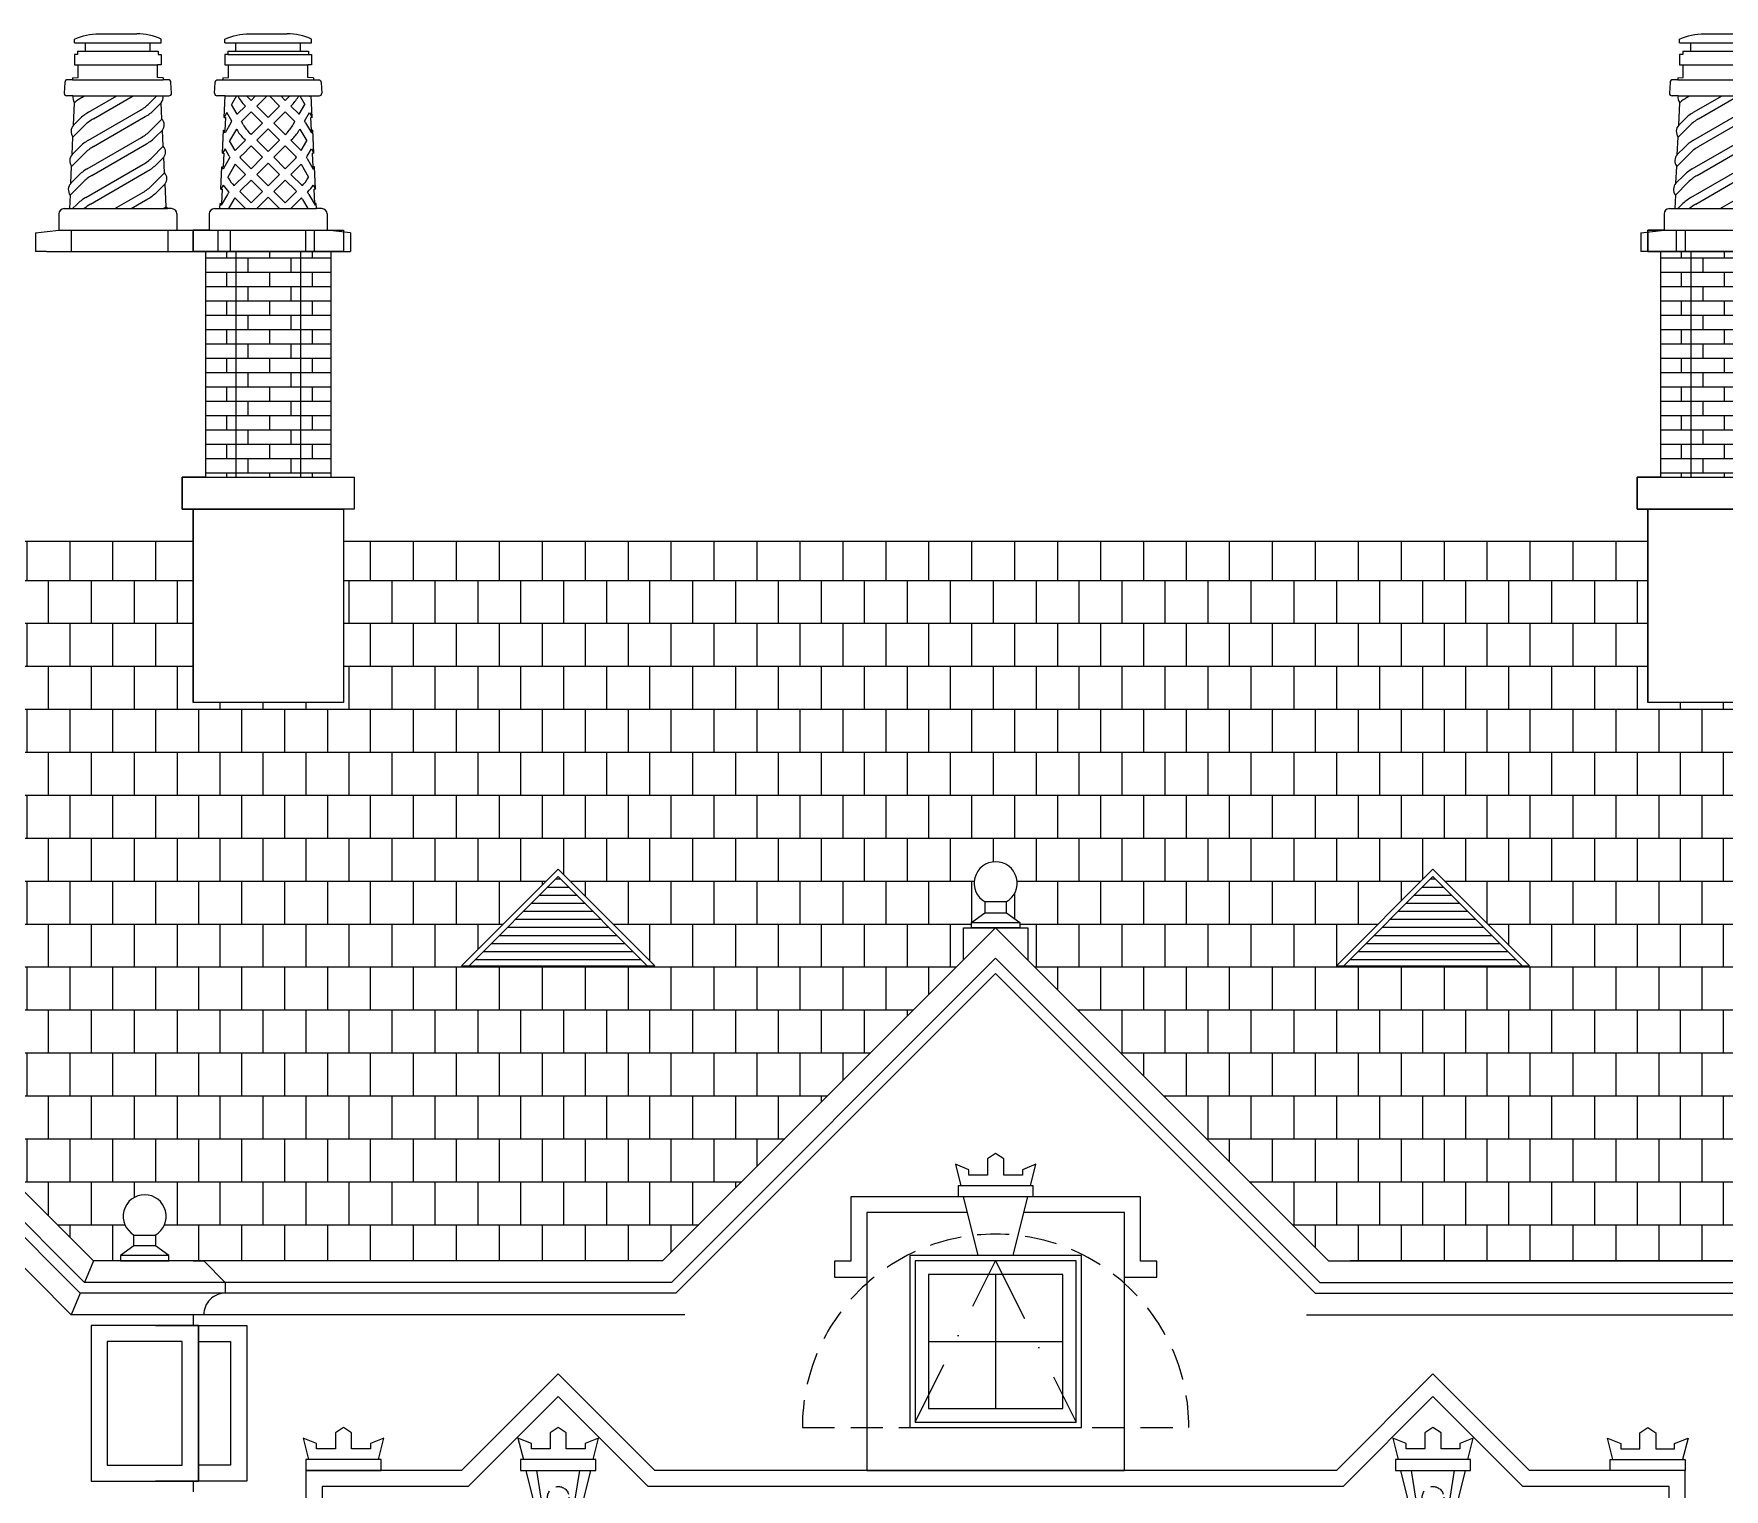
# Model space of a CAD drawing. Extents: x -1876 to 125, y 7132 to 7649.
# Drawn here: x -1358.7 to -1043.9, y 7378.4 to 7649.4 of the extents above; entities that cross this region are included whole.
import ezdxf

# ---------------------------------------------------------------- set-up
doc = ezdxf.new("R2010")
doc.units = 0
doc.header["$LTSCALE"] = 48
doc.header["$MEASUREMENT"] = 0
doc.linetypes.add('DASHDOT2', pattern=[0.5, 0.25, -0.125, 0, -0.125])
doc.linetypes.add('HIDDEN2', pattern=[0.1875, 0.125, -0.0625])
doc.layers.get('0').update_dxf_attribs({"linetype": 'CONTINUOUS'})
for name, color, linetype in [('CO1', 1, 'CONTINUOUS'), ('CO2', 2, 'CONTINUOUS'), ('CO253', 253, 'CONTINUOUS'), ('CO3', 3, 'CONTINUOUS'), ('CO4', 4, 'CONTINUOUS')]:
    doc.layers.add(name, color=color, linetype=linetype)
pattern_1 = [(0, (0, 1387.609), (0, 8), []), (90, (0, 1387.609), (-4, 8), [8, -8])]

# ---------------------------------------------------------------- blocks, each defined once
blk = doc.blocks.new('SCONCE')
at = {"color": 1}
for p, q in [((-2.25, 0), (-4, 11)), ((2.25, 0), (4, 11))]:
    blk.add_line(p, q, dxfattribs=at)
blk.add_lwpolyline([(-6, 11), (6, 11), (3.25, 0), (-3.25, 0)], close=True)
at = {"color": 1, "linetype": 'HIDDEN2', "ltscale": 0.5}
blk.add_circle((0, 6), 2, dxfattribs=at)
blk = doc.blocks.new('VENT_TRIANGLE')
at = {"layer": 'CO253'}
h = blk.add_hatch(dxfattribs=at)
h.set_pattern_fill('ANSI31', color=256, scale=12, angle=315, style=0)
h.set_pattern_definition([(0, (4429.3664, -6184.9974), (4e-16, 1.5), [])])
h.paths.add_polyline_path([(16.59, 0), (0, 16.59), (-16.59, 0)])
for q in [(-18, 0), (18, 0)]:
    blk.add_line((0, 18), q)
at = {"layer": 'CO2'}
for p, q in [((0, 16.59), (-16.59, 0)), ((0, 16.59), (16.59, 0)), ((-18, 0), (18, 0))]:
    blk.add_line(p, q, dxfattribs=at)
blk = doc.blocks.new('CHIMNEY_POTS')
at = {"layer": 'CO1'}
for p, q in [((-20.732472, 28.677375), (-20.173669, 29)), ((-19.476405, 25.938464), (-14.173669, 29)), ((-18.555383, 24.738165), (-11.173669, 29)), ((-6.748815, 29), (-8.155766, 27.593049)), ((6.321482, 28.880815), (6.252671, 29)), ((6.390294, 29), (6.321482, 28.880815)), ((8.122344, 29), (7.187508, 27.380815)), ((10.818019, 28.156301), (9.97432, 29)), ((10.818019, 28.156301), (11.661719, 29)), ((11.87868, 27.095641), (13.783039, 29)), ((16.12132, 27.095641), (14.216961, 29)), ((17.181981, 28.156301), (16.338281, 29)), ((17.181981, 28.156301), (18.02568, 29)), ((19.575501, 28.814007), (19.682885, 29)), ((19.877656, 29), (20.812492, 27.380815)), ((21.609706, 29), (21.678518, 28.880815)), ((21.678518, 28.880815), (21.747329, 29)), ((-19.483274, 20.738345), (-9.81262, 26.3217)), ((-5.937344, 27.690151), (-7.234745, 26.39275)), ((6.321482, 25.880815), (5.808275, 24.991914)), ((7.230013, 24.307194), (6.321482, 25.880815)), ((8.232888, 25.570165), (7.187508, 27.380815)), ((8.307754, 25.646036), (9.757694, 27.095975)), ((9.508053, 24.725014), (10.818019, 26.03498)), ((9.757359, 27.095641), (9.695848, 27.157152)), ((12.93934, 23.91366), (10.818019, 26.03498)), ((14, 24.97432), (11.87868, 27.095641)), ((14, 24.97432), (16.12132, 27.095641)), ((15.06066, 23.91366), (17.181981, 26.03498)), ((18.491947, 24.725014), (17.181981, 26.03498)), ((18.242641, 27.095641), (18.304152, 27.157152)), ((19.692246, 25.646036), (18.242641, 27.095641)), ((19.767112, 25.570165), (20.812492, 27.380815)), ((20.769987, 24.307194), (21.678518, 25.880815)), ((21.678518, 25.880815), (22.191725, 24.991914)), ((-22.367787, 21.311267), (-20.212237, 23.466816)), ((-22.261217, 23.539157), (-21.133259, 24.667115)), ((-18.562253, 19.538047), (-8.891599, 25.121401)), ((-5.792309, 24.658126), (-7.913891, 22.536543)), ((-5.695468, 22.633645), (-6.992869, 21.336245)), ((5.959513, 22.12395), (5.693156, 22.585295)), ((7.036405, 23.989181), (5.959513, 22.12395)), ((8.091321, 22.816348), (6.825539, 20.62395)), ((8.135228, 22.739317), (8.091037, 22.815857)), ((9.335526, 23.660338), (9.02552, 24.197285)), ((10.818019, 21.79234), (12.93934, 23.91366)), ((11.87868, 20.73168), (14, 22.853)), ((16.12132, 20.73168), (14, 22.853)), ((17.181981, 21.79234), (15.06066, 23.91366)), ((18.664474, 23.660338), (18.97448, 24.197285)), ((19.864772, 22.739317), (19.908963, 22.815857)), ((19.908679, 22.816348), (21.174461, 20.62395)), ((20.963595, 23.989181), (22.040487, 22.12395)), ((22.040487, 22.12395), (22.306844, 22.585295)), ((-22.522113, 18.085012), (-21.140128, 19.466996)), ((-19.738889, 15.394614), (-9.570745, 21.265194)), ((-18.817867, 14.194315), (-8.649723, 20.064896)), ((-5.550433, 19.60162), (-7.672015, 17.480038)), ((5.959513, 19.12395), (5.488565, 18.308243)), ((6.742082, 17.768502), (5.959513, 19.12395)), ((7.860308, 18.831677), (6.825539, 20.62395)), ((7.988044, 18.962365), (9.757359, 20.73168)), ((9.188343, 18.041343), (10.818019, 19.671019)), ((9.757359, 20.73168), (9.406577, 21.082462)), ((10.818019, 21.79234), (10.606875, 22.003484)), ((12.93934, 17.549699), (10.818019, 19.671019)), ((14, 18.610359), (11.87868, 20.73168)), ((14, 18.610359), (16.12132, 20.73168)), ((15.06066, 17.549699), (17.181981, 19.671019)), ((17.181981, 21.79234), (17.393125, 22.003484)), ((18.811657, 18.041343), (17.181981, 19.671019)), ((18.242641, 20.73168), (18.593423, 21.082462)), ((20.011956, 18.962365), (18.242641, 20.73168)), ((20.139692, 18.831677), (21.174461, 20.62395)), ((21.257918, 17.768502), (22.040487, 19.12395)), ((22.040487, 19.12395), (22.511435, 18.308243)), ((-22.628683, 15.857121), (-20.219107, 18.266698)), ((-19.994504, 10.050882), (-9.328869, 16.208689)), ((-5.453593, 17.57714), (-6.750994, 16.279739)), ((5.597544, 15.367084), (5.369613, 15.761872)), ((6.716695, 17.30551), (5.597544, 15.367084)), ((7.854116, 16.275581), (6.46357, 13.867084)), ((9.757359, 14.367719), (8.013431, 16.111647)), ((10.818019, 15.428379), (9.213729, 17.032669)), ((10.818019, 15.428379), (12.93934, 17.549699)), ((11.87868, 14.367719), (14, 16.489039)), ((16.12132, 14.367719), (14, 16.489039)), ((17.181981, 15.428379), (15.06066, 17.549699)), ((17.181981, 15.428379), (18.786271, 17.032669)), ((18.242641, 14.367719), (19.986569, 16.111647)), ((20.145884, 16.275581), (21.53643, 13.867084)), ((21.283305, 17.30551), (22.402456, 15.367084)), ((22.402456, 15.367084), (22.630387, 15.761872)), ((-22.884298, 10.51339), (-20.474722, 12.922966)), ((-22.777728, 12.74128), (-21.395743, 14.123265)), ((-19.073482, 8.850583), (-8.407848, 15.00839)), ((-5.313357, 14.645447), (-7.678885, 12.279919)), ((-5.216517, 12.620967), (-6.757863, 11.07962)), ((6.549234, 13.718708), (6.46357, 13.867084)), ((7.668334, 12.278693), (9.757359, 14.367719)), ((8.868633, 11.357672), (10.818019, 13.307058)), ((12.93934, 11.185738), (10.818019, 13.307058)), ((14, 12.246398), (11.87868, 14.367719)), ((14, 12.246398), (16.12132, 14.367719)), ((15.06066, 11.185738), (17.181981, 13.307058)), ((19.131367, 11.357672), (17.181981, 13.307058)), ((20.331666, 12.278693), (18.242641, 14.367719)), ((21.450766, 13.718708), (21.53643, 13.867084)), ((-14.546736, 8), (-9.335739, 11.00857)), ((-11.546736, 8), (-8.414717, 9.808271)), ((5.606166, 12.382018), (5.168855, 11.624572)), ((6.396985, 10.621839), (5.236477, 8.61178)), ((7.597284, 9.700817), (6.615316, 8)), ((6.681967, 11.07915), (6.620285, 11.140832)), ((9.761117, 8), (7.771959, 9.989158)), ((10.818019, 9.064418), (8.696699, 11.185738)), ((10.818019, 9.064418), (12.93934, 11.185738)), ((11.904871, 8.029948), (14, 10.125078)), ((16.095129, 8.029948), (14, 10.125078)), ((17.181981, 9.064418), (15.06066, 11.185738)), ((17.181981, 9.064418), (19.300687, 11.183125)), ((18.238883, 8), (20.228041, 9.989158)), ((20.402716, 9.700817), (21.384684, 8)), ((21.318033, 11.07915), (21.379715, 11.140832)), ((21.603015, 10.621839), (22.763523, 8.61178)), ((22.393834, 12.382018), (22.831145, 11.624572)), ((-22.430891, 8), (-21.651358, 8.779533)), ((5.156088, 8.747893), (5.044793, 8.940662)), ((9.753602, 8), (9.757359, 8.003758)), ((11.882437, 8), (11.87868, 8.003758)), ((16.117563, 8), (16.12132, 8.003758)), ((18.246398, 8), (18.242641, 8.003758)), ((22.843912, 8.747893), (22.955207, 8.940662))]:
    blk.add_line(p, q, dxfattribs=at)
for centre, start, end in [((-16.732472, 21.749171), 120, 131.768214), ((15.352702, 32.814007), 208.473408, 225), ((12.647298, 32.814007), 315, 330), ((-15.476405, 19.010261), 120, 135), ((-13.81262, 33.249903), 300, 315), ((-12.891599, 32.049604), 300, 315), ((13.964609, 19.989181), 135, 135.763402), ((14.035391, 19.989181), 44.236598, 45), ((-14.555383, 17.809962), 120, 135), ((-13.570745, 28.193398), 300, 315), ((13.964609, 19.989181), 147.333276, 150), ((15.063431, 26.739317), 210, 225), ((15.164907, 19.06816), 135, 140.123074), ((16.26373, 27.660338), 210, 225), ((11.73627, 27.660338), 315, 330), ((12.835093, 19.06816), 39.876926, 45), ((12.936569, 26.739317), 315, 330), ((14.035391, 19.989181), 30, 32.666724), ((-15.483274, 13.810142), 120, 135), ((-14.562253, 12.609843), 120, 135), ((-12.649723, 26.993099), 300, 315), ((13.644898, 13.30551), 135, 136.308846), ((14.355102, 13.30551), 43.691154, 45), ((-13.328869, 23.136892), 300, 315), ((-12.407848, 21.936593), 300, 315), ((13.644898, 13.30551), 147.894313, 150), ((13.670285, 21.768502), 210, 211.761949), ((13.670285, 21.768502), 223.362759, 225), ((14.845197, 12.384489), 135, 139.763123), ((14.870584, 22.689523), 219.954582, 225), ((13.129416, 22.689523), 315, 320.045418), ((13.154803, 12.384489), 40.236877, 45), ((14.329715, 21.768502), 315, 316.637241), ((14.329715, 21.768502), 328.238051, 330), ((14.355102, 13.30551), 30, 32.105687), ((-15.738889, 8.46641), 120, 135), ((-14.817867, 7.266112), 120, 135), ((13.477437, 17.718708), 210, 223.131269), ((14.522563, 17.718708), 316.868731, 330), ((-15.994504, 3.122679), 120, 135), ((-13.335739, 17.936773), 300, 315), ((-12.414717, 16.736475), 300, 315), ((12.277139, 16.797687), 213.501483, 225), ((13.325188, 6.621839), 146.136654, 150), ((14.525487, 5.700817), 147.585359, 150), ((13.325188, 6.621839), 135, 135.327104), ((14.525487, 5.700817), 135, 136.741708), ((13.474513, 5.700817), 43.258292, 45), ((13.474513, 5.700817), 30, 32.414641), ((14.674812, 6.621839), 44.703369, 45), ((14.674812, 6.621839), 30, 33.863346), ((15.722861, 16.797687), 315, 326.498517), ((-15.073482, 1.92238), 120, 130.562022), ((-9.575801, 14.911423), 300, 304.7852), ((12.084291, 12.747893), 210, 211.132181), ((15.915709, 12.747893), 328.867819, 330)]:
    blk.add_arc(centre, 8, start, end, dxfattribs=at)
at = {"layer": 'CO2'}
for p, q in [((-20, 37.345872), (-20, 38.895862)), ((-8, 37.345872), (-8, 38.895862)), ((8, 37.345872), (8, 38.895862)), ((20, 37.345872), (20, 38.895862)), ((-21.410324, 34.788388), (-6.589676, 34.788388)), ((6.482992, 36.725875), (21.517008, 36.725875)), ((6.589676, 34.788388), (21.410324, 34.788388)), ((-22.425436, 32), (-5.574564, 32)), ((5.574564, 32), (22.425436, 32)), ((-22.390917, 29), (-5.631955, 29)), ((6, 29), (22, 29)), ((-23, 8), (-4.754348, 8)), ((4.995475, 8), (23, 8)), ((-25, 4), (-3, 4)), ((-22.656854, 0), (-22.656854, 4)), ((-4.656854, 0), (-4.656854, 4)), ((0, 0), (0, 4)), ((3, 4), (25, 4)), ((4.656854, 0), (4.656854, 4)), ((22.656854, 0), (22.656854, 4))]:
    blk.add_line(p, q, dxfattribs=at)
at = {"layer": 'CO3'}
blk.add_line((-27.313708, 0), (27.313708, 0), dxfattribs=at)
at = {"layer": 'CO4'}
for p, q in [((-22.085718, 38.895862), (-5.914282, 38.895862)), ((-17.516437, 40.547125), (-10.483563, 40.547125)), ((5.914282, 38.895862), (22.085718, 38.895862)), ((10.483563, 40.547125), (17.516437, 40.547125)), ((-22.085718, 34.788388), (-21.410324, 34.788388)), ((-21.517008, 37.345872), (-6.482992, 37.345872)), ((-5.914282, 34.788388), (-6.589676, 34.788388)), ((5.914282, 34.788388), (6.589676, 34.788388)), ((6.482992, 37.345872), (21.517008, 37.345872)), ((22.085718, 34.788388), (21.410324, 34.788388)), ((-22.425436, 32.338015), (-22.425436, 32)), ((-22.425436, 32.143001), (-22.425436, 32)), ((-5.574564, 32.338015), (-5.574564, 32)), ((5.574564, 32.338015), (5.574564, 32)), ((5.574564, 32.143001), (5.574564, 32)), ((22.425436, 32.338015), (22.425436, 32)), ((-22.390917, 29), (-23.5, 29)), ((-5.631955, 29), (-4.5, 29)), ((6, 29), (4.5, 29)), ((5.808275, 24.991914), (6, 29)), ((22.190784, 24.993545), (22, 29)), ((22, 29), (23.5, 29)), ((5.488565, 18.308243), (5.693156, 22.585295)), ((5.693156, 22.585295), (5.94287, 22.57335)), ((5.808275, 24.991914), (6.05799, 24.979969)), ((6.05799, 24.979969), (5.94287, 22.57335)), ((22.190784, 24.993545), (21.941067, 24.981653)), ((22.05585, 22.571192), (21.941067, 24.981653)), ((22.305567, 22.583083), (22.05585, 22.571192)), ((22.508924, 18.312592), (22.305567, 22.583083)), ((5.168855, 11.624572), (5.366767, 15.762008)), ((5.369613, 15.761872), (5.616482, 15.750063)), ((5.488565, 18.308243), (5.738279, 18.296298)), ((5.738279, 18.296298), (5.616482, 15.750063)), ((22.511435, 18.308243), (22.259419, 18.296242)), ((22.38067, 15.749981), (22.259419, 18.296242)), ((22.630387, 15.761872), (22.38067, 15.749981)), ((22.827065, 11.63164), (22.630387, 15.761872)), ((-22.884298, 10.51339), (-23.004525, 8)), ((5.168855, 11.624572), (5.418569, 11.612627)), ((5.418569, 11.612627), (5.290196, 8.928923)), ((22.827065, 11.63164), (22.577348, 11.619748)), ((22.705205, 8.934755), (22.577348, 11.619748)), ((-25, 7), (-25, 4)), ((-24, 8), (-23.004525, 8)), ((-4, 8), (-4.754348, 8)), ((-3, 7), (-3, 4)), ((2.995475, 7), (2.995475, 4)), ((3.995475, 8), (4.99095, 8)), ((4.995475, 8), (5.040481, 8.940868)), ((5.044793, 8.940662), (5.290196, 8.928923)), ((22.954922, 8.946646), (22.705205, 8.934755)), ((23, 8), (22.954922, 8.946646)), ((24, 8), (23.004525, 8)), ((25, 7), (25, 4)), ((-29.3125, 3.5), (-25, 4)), ((-29.3125, 3.5), (-29.3125, 0)), ((-3, 4), (3, 4)), ((29.3125, 3.5), (25, 4)), ((29.3125, 3.5), (29.3125, 0)), ((-27.313708, 0), (-29.3125, 0)), ((27.313708, 0), (29.3125, 0))]:
    blk.add_line(p, q, dxfattribs=at)
for points in [[(-22.085718, 38.895862), (-22.085718, 39.567524, -0.10599), (-17.516437, 40.547125, -0.10599)], [(-5.914282, 38.895862), (-5.914282, 39.567524, 0.10599), (-10.483563, 40.547125, 0.10599)], [(5.914282, 38.895862), (5.914282, 39.567524, -0.10599), (10.483563, 40.547125, -0.10599)], [(22.085718, 38.895862), (22.085718, 39.567524, 0.10599), (17.516437, 40.547125, 0.10599)], [(-22.425436, 32), (-23.375, 32, 0.414214), (-23.875, 31.5), (-24, 29.5)], [(-4, 29.5), (-4.125, 31.5, 0.414214), (-4.625, 32), (-5.574564, 32)], [(4, 29.5), (4.125, 31.5, -0.414214), (4.625, 32), (5.574564, 32)], [(22.425436, 32), (23.375, 32, -0.414214), (23.875, 31.5), (24, 29.5)]]:
    blk.add_lwpolyline(points, format="xyb", dxfattribs=at)
for points in [[(-22.425436, 32.338015), (-21.410324, 32.408999), (-21.410324, 34.788388)], [(-21.517008, 37.345872), (-21.517008, 37.345872), (-21.517008, 37.345872), (-21.517008, 36.725875), (-22.085718, 36.725875), (-22.085718, 34.788388)], [(-5.574564, 32.338015), (-6.589676, 32.408999), (-6.589676, 34.788388)], [(-6.482992, 37.345872), (-6.482992, 37.345872), (-6.482992, 37.345872), (-6.482992, 36.725875), (-5.914282, 36.725875), (-5.914282, 34.788388)], [(5.574564, 32.338015), (6.589676, 32.408999), (6.589676, 34.788388)], [(6.482992, 37.345872), (6.482992, 37.345872), (6.482992, 37.345872), (6.482992, 36.725875), (5.914282, 36.725875), (5.914282, 34.788388)], [(22.425436, 32.338015), (21.410324, 32.408999), (21.410324, 34.788388)], [(21.517008, 37.345872), (21.517008, 37.345872), (21.517008, 37.345872), (21.517008, 36.725875), (22.085718, 36.725875), (22.085718, 34.788388)], [(-22.261217, 23.539157), (-22.061423, 27.715937)], [(-5.792309, 24.658126), (-5.937344, 27.690151)], [(-5.550433, 19.60162), (-5.695468, 22.633645)], [(-22.522113, 18.085012), (-22.367787, 21.311267)], [(-22.777728, 12.74128), (-22.628683, 15.857121)], [(-5.313357, 14.645447), (-5.453593, 17.57714)], [(-5.011789, 8.34105), (-5.216517, 12.620967)]]:
    blk.add_lwpolyline(points, dxfattribs=at)
for centre, radius, start, end in [((-23.5, 29.5), 0.5, 180, 270), ((-20.641794, 28.764524), 1.764902, 172.332627, 216.450862), ((-7.090552, 28.649544), 1.500108, 320.241773, 13.510324), ((-4.5, 29.5), 0.5, 270, 0), ((4.5, 29.5), 0.5, 180, 270), ((23.5, 29.5), 0.5, 270, 0), ((-20.948158, 22.359853), 1.764902, 138.071881, 216.450862), ((-6.848677, 23.593038), 1.500108, 320.241773, 45.235484), ((-6.606801, 18.536533), 1.500108, 320.241773, 45.235484), ((-21.209055, 16.905708), 1.764902, 138.071881, 216.450862), ((-21.46467, 11.561976), 1.764902, 138.071881, 216.450862), ((-6.369725, 13.58036), 1.500108, 320.241773, 45.235484), ((-24, 7), 1, 90, 180), ((-6.068157, 7.275963), 1.500108, 28.85907, 45.235484), ((-4, 7), 1, 0, 90), ((3.995475, 7), 1, 90, 180), ((24, 7), 1, 0, 90)]:
    blk.add_arc(centre, radius, start, end, dxfattribs=at)

msp = doc.modelspace()

# ---------------------------------------------------------------- hatches: boundary and pattern name
at = {"layer": 'CO253'}
h = msp.add_hatch(dxfattribs=at)
h.set_pattern_fill('AR-BRSTD', color=256, style=0)
h.set_pattern_definition([(0, (-5298.8052, 6642.1876), (0, 2.667), []), (90, (-5298.8052, 6642.1876), (-4, 2.667), [2.667, -2.667])])
h.paths.add_polyline_path([(-1321.08, 7608.84), (-1326.74, 7608.84), (-1326.74, 7566.84), (-1321.08, 7566.84)])
h.paths.add_polyline_path([(-1321.08, 7566.84), (-1309.08, 7566.84), (-1309.08, 7608.84), (-1321.08, 7608.84)])
h.paths.add_polyline_path([(-1309.08, 7566.84), (-1303.42, 7566.84), (-1303.42, 7608.84), (-1309.08, 7608.84)])
h = msp.add_hatch(dxfattribs=at)
h.set_pattern_fill('AR-BRSTD', color=256, style=0)
h.set_pattern_definition([(0, (-5027.8053, 6642.1876), (0, 2.667), []), (90, (-5027.8053, 6642.1876), (-4, 2.667), [2.667, -2.667])])
h.paths.add_polyline_path([(-1050.08, 7608.84), (-1055.74, 7608.84), (-1055.74, 7566.84), (-1050.08, 7566.84)])
h.paths.add_polyline_path([(-1050.08, 7566.84), (-1038.08, 7566.84), (-1038.08, 7608.84), (-1050.08, 7608.84)])
h.paths.add_polyline_path([(-1038.08, 7566.84), (-1032.42, 7566.84), (-1032.42, 7608.84), (-1038.08, 7608.84)])
h = msp.add_hatch(dxfattribs=at)
h.set_pattern_fill('AR-B88', color=256, style=0)
h.set_pattern_definition(pattern_1)
h.paths.add_polyline_path([(-1179.58, 7554.84), (-1301.08, 7554.84), (-1301.08, 7524.84), (-1329.08, 7524.84), (-1329.08, 7554.84), (-1374.58, 7554.84), (-1425.08, 7504.34), (-1425.08, 7498.34), (-1347.61, 7420.87), (-1342.58, 7420.87), (-1342.58, 7421.87), (-1340.08, 7423.69), (-1340.08, 7425.72, -3.732051), (-1336.08, 7425.72), (-1336.08, 7423.69), (-1333.58, 7421.87), (-1333.58, 7420.87), (-1241.61, 7420.87), (-1185.58, 7476.9), (-1185.58, 7482.9), (-1184.08, 7482.9), (-1184.08, 7483.9), (-1181.58, 7485.72), (-1181.58, 7487.75, -0.767327), (-1179.58, 7495.22)])
h.paths.add_polyline_path([(-1243.05, 7475.86), (-1279.05, 7475.86), (-1261.05, 7493.86)], flags=16)
h = msp.add_hatch(dxfattribs=at)
h.set_pattern_fill('AR-B88', color=256, style=0)
h.set_pattern_definition(pattern_1)
h.paths.add_polyline_path([(-1058.08, 7554.84), (-1179.58, 7554.84), (-1179.58, 7495.22, -0.767327), (-1177.58, 7487.75), (-1177.58, 7485.72), (-1175.08, 7483.9), (-1175.08, 7482.9), (-1173.58, 7482.9), (-1173.58, 7476.9), (-1117.55, 7420.87), (-1030.08, 7420.87), (-1030.08, 7430.87), (-1036.08, 7430.87), (-1036.08, 7436.87), (-1018.08, 7436.87), (-1018.08, 7430.87), (-1004.08, 7430.87), (-1004.08, 7436.87), (-990.08, 7436.87), (-990.08, 7430.87), (-974.08, 7430.87), (-974.08, 7436.87), (-963.49, 7436.87), (-963.49, 7446.87), (-965.49, 7446.87, 0.414214), (-969.49, 7450.87), (-969.49, 7452.87), (-965.49, 7456.87), (-963.49, 7456.87), (-963.49, 7466.87), (-969.49, 7466.87), (-969.49, 7472.87), (-951.49, 7472.87), (-937.84, 7472.87), (-937.84, 7466.87), (-923.84, 7466.87), (-923.84, 7472.87), (-909.84, 7472.87), (-909.84, 7466.87), (-909.46, 7466.87), (-903.99, 7475.86), (-903.99, 7480.45), (-905.99, 7480.45, 0.414214), (-909.99, 7484.45), (-909.99, 7486.45), (-905.99, 7490.45), (-903.99, 7490.45), (-895.1, 7490.45), (-887.74, 7502.54), (-945.87, 7554.84), (-1030.08, 7554.84), (-1030.08, 7524.84), (-1058.08, 7524.84)])
h.paths.add_polyline_path([(-1098.11, 7493.86), (-1080.11, 7475.86), (-1116.11, 7475.86)], flags=16)

# ---------------------------------------------------------------- linework, layer by layer
at = {"layer": 'CO1'}
for p, q in [((-1431.08, 7498.69), (-1349.27, 7416.87)), ((-1431.08, 7495.86), (-1350.1, 7414.87)), ((-1179.58, 7477.24), (-1239.95, 7416.87)), ((-1179.58, 7477.24), (-1119.21, 7416.87)), ((-1179.58, 7474.41), (-1239.12, 7414.87)), ((-1179.58, 7474.41), (-1120.04, 7414.87)), ((-1347.61, 7420.87), (-1349.27, 7416.87)), ((-1239.95, 7416.87), (-1349.27, 7416.87)), ((-1119.21, 7416.87), (-959.69, 7416.87)), ((-1350.1, 7414.87), (-1351.75, 7410.87)), ((-1239.12, 7414.87), (-1350.1, 7414.87)), ((-1120.04, 7414.87), (-959.69, 7414.87))]:
    msp.add_line(p, q, dxfattribs=at)
at = {"layer": 'CO1', "linetype": 'HIDDEN2'}
msp.add_lwpolyline([(-1143.58, 7389.87, 1), (-1215.58, 7389.87)], format="xyb", close=True, dxfattribs=at)
at = {"layer": 'CO1'}
for points in [[(-1194.58, 7390.87), (-1164.58, 7390.87), (-1164.58, 7420.87), (-1194.58, 7420.87)], [(-1331.08, 7405.87), (-1345.08, 7405.87), (-1345.08, 7382.87), (-1331.08, 7382.87)]]:
    msp.add_lwpolyline(points, close=True, dxfattribs=at)
msp.add_lwpolyline([(-1328.08, 7405.87), (-1322.08, 7405.87), (-1322.08, 7382.87), (-1328.08, 7382.87)], dxfattribs=at)
at = {"layer": 'CO2'}
for p, q in [((-1322.08, 7608.84), (-1322.08, 7612.84)), ((-1308.08, 7608.84), (-1308.08, 7612.84)), ((-1051.08, 7608.84), (-1051.08, 7612.84)), ((-1321.08, 7608.84), (-1321.08, 7566.84)), ((-1309.08, 7608.84), (-1309.08, 7566.84)), ((-1050.08, 7608.84), (-1050.08, 7566.84)), ((-1431.08, 7490.2), (-1351.75, 7410.87)), ((-1179.58, 7418.37), (-1179.58, 7393.37)), ((-1237.47, 7410.87), (-1351.75, 7410.87)), ((-1121.69, 7410.87), (-961.49, 7410.87)), ((-1192.08, 7405.87), (-1167.08, 7405.87)), ((-1279.05, 7381.87), (-1261.05, 7399.87)), ((-1243.05, 7381.87), (-1261.05, 7399.87)), ((-1243.05, 7381.87), (-1261.05, 7399.87)), ((-1116.11, 7381.87), (-1098.11, 7399.87)), ((-1080.11, 7381.87), (-1098.11, 7399.87)), ((-1080.11, 7381.87), (-1098.11, 7399.87)), ((-1277.81, 7378.87), (-1261.05, 7395.63)), ((-1244.29, 7378.87), (-1261.05, 7395.63)), ((-1244.29, 7378.87), (-1261.05, 7395.63)), ((-1114.87, 7378.87), (-1098.11, 7395.63)), ((-1081.35, 7378.87), (-1098.11, 7395.63)), ((-1081.35, 7378.87), (-1098.11, 7395.63))]:
    msp.add_line(p, q, dxfattribs=at)
at = {"layer": 'CO2', "color": 2}
for p, q in [((-1182.83, 7421.87), (-1185.58, 7432.87)), ((-1176.33, 7421.87), (-1173.58, 7432.87))]:
    msp.add_line(p, q, dxfattribs=at)
at = {"layer": 'CO2'}
for points in [[(-1329.08, 7612.84), (-1301.08, 7612.84), (-1301.08, 7608.84), (-1329.08, 7608.84)], [(-1058.08, 7612.84), (-1030.08, 7612.84), (-1030.08, 7608.84), (-1058.08, 7608.84)], [(-1331.08, 7566.84), (-1299.08, 7566.84), (-1299.08, 7560.84), (-1331.08, 7560.84)], [(-1060.08, 7566.84), (-1028.08, 7566.84), (-1028.08, 7560.84), (-1060.08, 7560.84)], [(-1329.08, 7560.84), (-1301.08, 7560.84), (-1301.08, 7524.84), (-1329.08, 7524.84)], [(-1058.08, 7560.84), (-1030.08, 7560.84), (-1030.08, 7524.84), (-1058.08, 7524.84)], [(-1181.58, 7485.72), (-1177.58, 7485.72), (-1177.58, 7487.72), (-1181.58, 7487.72)], [(-1175.08, 7482.9), (-1184.08, 7482.9), (-1184.08, 7483.9), (-1175.08, 7483.9)], [(-1186.58, 7432.87), (-1172.58, 7432.87), (-1172.58, 7434.87), (-1186.58, 7434.87)], [(-1336.08, 7423.69), (-1340.08, 7423.69), (-1340.08, 7425.69), (-1336.08, 7425.69)], [(-1342.58, 7420.87), (-1333.58, 7420.87), (-1333.58, 7421.87), (-1342.58, 7421.87)], [(-1195.58, 7389.87), (-1163.58, 7389.87), (-1163.58, 7421.87), (-1195.58, 7421.87)], [(-1192.08, 7393.37), (-1167.08, 7393.37), (-1167.08, 7418.37), (-1192.08, 7418.37)], [(-1328.08, 7408.87), (-1348.08, 7408.87), (-1348.08, 7379.87), (-1328.08, 7379.87)], [(-1308.05, 7381.87), (-1294.05, 7381.87), (-1294.05, 7383.87), (-1308.05, 7383.87)], [(-1268.05, 7381.87), (-1254.05, 7381.87), (-1254.05, 7383.87), (-1268.05, 7383.87)], [(-1105.11, 7381.87), (-1091.11, 7381.87), (-1091.11, 7383.87), (-1105.11, 7383.87)], [(-1051.11, 7381.87), (-1065.11, 7381.87), (-1065.11, 7383.87), (-1051.11, 7383.87)]]:
    msp.add_lwpolyline(points, close=True, dxfattribs=at)
for points in [[(-1184.08, 7483.9), (-1181.58, 7485.72), (-1177.58, 7485.72), (-1175.08, 7483.9)], [(-1185.58, 7476.9), (-1185.58, 7482.9), (-1173.58, 7482.9), (-1173.58, 7476.9)], [(-1173.08, 7434.87), (-1172.08, 7438.87), (-1174.58, 7437.87), (-1174.58, 7436.87), (-1178.08, 7436.87), (-1178.08, 7439.87), (-1179.58, 7440.87), (-1181.08, 7439.87), (-1181.08, 7436.87), (-1184.58, 7436.87), (-1184.58, 7437.87), (-1187.08, 7438.87), (-1186.08, 7434.87)], [(-1155.58, 7417.83), (-1149.58, 7417.83), (-1149.58, 7420.83), (-1152.58, 7420.83), (-1152.58, 7432.83), (-1206.58, 7432.83), (-1206.58, 7420.83), (-1209.58, 7420.83), (-1209.58, 7417.83), (-1203.58, 7417.83)], [(-1184.83, 7429.87), (-1203.58, 7429.87), (-1203.58, 7381.87), (-1155.58, 7381.87), (-1155.58, 7429.87), (-1174.33, 7429.87)], [(-1333.58, 7421.87), (-1336.08, 7423.69), (-1340.08, 7423.69), (-1342.58, 7421.87)], [(-1336.08, 7408.87), (-1319.08, 7408.87), (-1319.08, 7379.87), (-1336.08, 7379.87)], [(-1294.55, 7383.87), (-1293.55, 7387.87), (-1296.05, 7386.87), (-1296.05, 7385.87), (-1299.55, 7385.87), (-1299.55, 7388.87), (-1301.05, 7389.87), (-1302.55, 7388.87), (-1302.55, 7385.87), (-1306.05, 7385.87), (-1306.05, 7386.87), (-1308.55, 7387.87), (-1307.55, 7383.87)], [(-1254.55, 7383.87), (-1253.55, 7387.87), (-1256.05, 7386.87), (-1256.05, 7385.87), (-1259.55, 7385.87), (-1259.55, 7388.87), (-1261.05, 7389.87), (-1262.55, 7388.87), (-1262.55, 7385.87), (-1266.05, 7385.87), (-1266.05, 7386.87), (-1268.55, 7387.87), (-1267.55, 7383.87)], [(-1091.61, 7383.87), (-1090.61, 7387.87), (-1093.11, 7386.87), (-1093.11, 7385.87), (-1096.61, 7385.87), (-1096.61, 7388.87), (-1098.11, 7389.87), (-1099.61, 7388.87), (-1099.61, 7385.87), (-1103.11, 7385.87), (-1103.11, 7386.87), (-1105.61, 7387.87), (-1104.61, 7383.87)], [(-1064.61, 7383.87), (-1065.61, 7387.87), (-1063.11, 7386.87), (-1063.11, 7385.87), (-1059.61, 7385.87), (-1059.61, 7388.87), (-1058.11, 7389.87), (-1056.61, 7388.87), (-1056.61, 7385.87), (-1053.11, 7385.87), (-1053.11, 7386.87), (-1050.61, 7387.87), (-1051.61, 7383.87)], [(-1279.05, 7381.87), (-1308.05, 7381.87), (-1308.05, 7369.87), (-1311.05, 7369.87), (-1311.05, 7366.87), (-1305.05, 7366.87)], [(-1116.11, 7381.87), (-1243.05, 7381.87)], [(-1054.11, 7366.87), (-1048.11, 7366.87), (-1048.11, 7369.87), (-1051.11, 7369.87), (-1051.11, 7381.87), (-1080.11, 7381.87)], [(-1277.81, 7378.87), (-1305.05, 7378.87), (-1305.05, 7300.87)], [(-1114.87, 7378.87), (-1244.29, 7378.87)], [(-1054.11, 7300.87), (-1054.11, 7378.87), (-1081.35, 7378.87)]]:
    msp.add_lwpolyline(points, dxfattribs=at)
for centre in [(-1179.58, 7491.22), (-1338.08, 7429.19)]:
    msp.add_arc(centre, 4, 298.955, 241.045, dxfattribs=at)
at = {"layer": 'CO253', "linetype": 'DASHDOT2'}
msp.add_lwpolyline([(-1194.58, 7390.87), (-1179.58, 7420.87), (-1164.58, 7390.87)], dxfattribs=at)
at = {"layer": 'CO4'}
for p, q in [((-1326.08, 7612.84), (-1329.08, 7612.84)), ((-1329.08, 7612.84), (-1329.08, 7608.84)), ((-1304.08, 7612.84), (-1301.08, 7612.84)), ((-1301.08, 7612.84), (-1301.08, 7608.84)), ((-1055.08, 7612.84), (-1058.08, 7612.84)), ((-1058.08, 7612.84), (-1058.08, 7608.84)), ((-1329.08, 7608.84), (-1326.74, 7608.84)), ((-1326.74, 7608.84), (-1326.74, 7566.84)), ((-1303.42, 7608.84), (-1303.42, 7566.84)), ((-1301.08, 7608.84), (-1303.42, 7608.84)), ((-1058.08, 7608.84), (-1055.74, 7608.84)), ((-1055.74, 7608.84), (-1055.74, 7566.84)), ((-1329.08, 7554.84), (-1374.58, 7554.84)), ((-1058.08, 7554.84), (-1301.08, 7554.84)), ((-1347.61, 7420.87), (-1431.08, 7504.34)), ((-1241.61, 7420.87), (-1179.58, 7482.9)), ((-1117.55, 7420.87), (-1179.58, 7482.9)), ((-1329.08, 7420.87), (-1347.61, 7420.87)), ((-1241.61, 7420.87), (-1347.61, 7420.87)), ((-1117.55, 7420.87), (-1030.08, 7420.87)), ((-1030.08, 7420.87), (-1113.55, 7420.87)), ((-1329.08, 7410.87), (-1329.08, 7408.87)), ((-1329.08, 7379.87), (-1329.08, 7377.87))]:
    msp.add_line(p, q, dxfattribs=at)
for points in [[(-1326.74, 7566.84), (-1331.08, 7566.84), (-1331.08, 7560.84), (-1329.08, 7560.84), (-1329.08, 7524.84)], [(-1303.42, 7566.84), (-1299.08, 7566.84), (-1299.08, 7560.84), (-1301.08, 7560.84), (-1301.08, 7524.84)], [(-1055.74, 7566.84), (-1060.08, 7566.84), (-1060.08, 7560.84), (-1058.08, 7560.84), (-1058.08, 7524.84)], [(-1329.08, 7408.87), (-1328.08, 7408.87), (-1328.08, 7379.87), (-1329.08, 7379.87)]]:
    msp.add_lwpolyline(points, dxfattribs=at)
msp.add_lwpolyline([(-1329.08, 7420.87), (-1327.08, 7420.87), (-1323.08, 7416.87), (-1323.08, 7414.87, 0.414214), (-1327.08, 7410.87), (-1329.08, 7410.87)], format="xyb", dxfattribs=at)

# ---------------------------------------------------------------- block references
at = {"layer": 'CO2'}
for name, p in [('CHIMNEY_POTS', (-1329.08, 7608.84)), ('CHIMNEY_POTS', (-1030.08, 7608.84)), ('VENT_TRIANGLE', (-1261.05, 7475.86)), ('VENT_TRIANGLE', (-1098.11, 7475.86)), ('SCONCE', (-1261.05, 7370.87)), ('SCONCE', (-1098.11, 7370.87))]:
    msp.add_blockref(name, p, dxfattribs=at)

doc.saveas('drawing.dxf')
